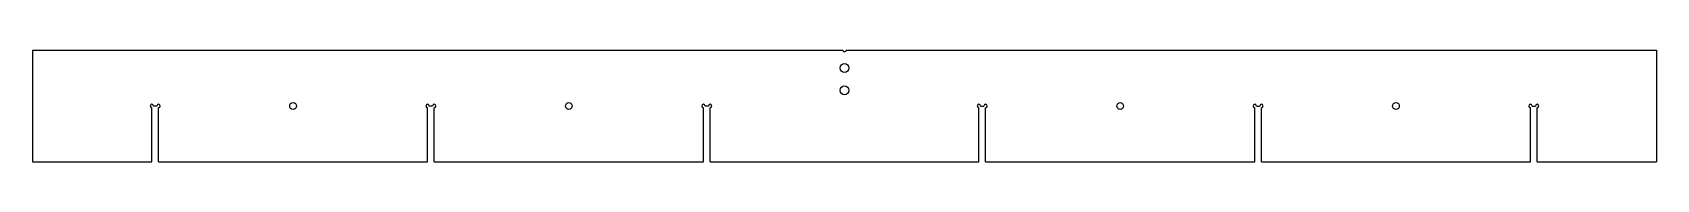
# Model space of a CAD drawing. Header units: millimetres. Extents: x -729 to 729, y 0 to 100.
import ezdxf

# ---------------------------------------------------------------- set-up
doc = ezdxf.new("R2010")
doc.units = ezdxf.units.MM

msp = doc.modelspace()

# ---------------------------------------------------------------- linework, layer by layer
at = {"color": 7, "linetype": 'Continuous', "lineweight": 25}
for p, q in [((-728.9, 100), (-1.5, 100)), ((-728.9, 100), (-728.9, 0)), ((1.5, 100), (728.9, 100)), ((728.9, 100), (728.9, 0)), ((-621.7, 0), (-621.7, 48.5)), ((-617.2, 50), (-620.2, 50)), ((-615.7, 0), (-615.7, 48.5)), ((-374.2, 0), (-374.2, 48.5)), ((-369.7, 50), (-372.7, 50)), ((-368.2, 0), (-368.2, 48.5)), ((-126.7, 0), (-126.7, 48.5)), ((-122.2, 50), (-125.2, 50)), ((-120.7, 0), (-120.7, 48.5)), ((120.7, 0), (120.7, 48.5)), ((122.2, 50), (125.2, 50)), ((126.7, 0), (126.7, 48.5)), ((368.2, 0), (368.2, 48.5)), ((369.7, 50), (372.7, 50)), ((374.2, 0), (374.2, 48.5)), ((615.7, 0), (615.7, 48.5)), ((617.2, 50), (620.2, 50)), ((621.7, 0), (621.7, 48.5)), ((-728.9, 0), (-621.7, 0)), ((-615.7, 0), (-374.2, 0)), ((-368.2, 0), (-126.7, 0)), ((-120.7, 0), (120.7, 0)), ((126.7, 0), (368.2, 0)), ((374.2, 0), (615.7, 0)), ((621.7, 0), (728.9, 0))]:
    msp.add_line(p, q, dxfattribs=at)
for centre, radius in [((0, 84), 4), ((0, 64), 4), ((-495, 50), 3), ((-247.5, 50), 3), ((247.5, 50), 3), ((495, 50), 3)]:
    msp.add_circle(centre, radius, dxfattribs=at)
for centre, start, end in [((0, 100), 180, 0), ((-621.7, 50), 0, 270), ((-615.7, 50), 270, 180), ((-374.2, 50), 0, 270), ((-368.2, 50), 270, 180), ((-126.7, 50), 0, 270), ((-120.7, 50), 270, 180), ((120.7, 50), 0, 270), ((126.7, 50), 270, 180), ((368.2, 50), 0, 270), ((374.2, 50), 270, 180), ((615.7, 50), 0, 270), ((621.7, 50), 270, 180)]:
    msp.add_arc(centre, 1.5, start, end, dxfattribs=at)

doc.saveas('drawing.dxf')
